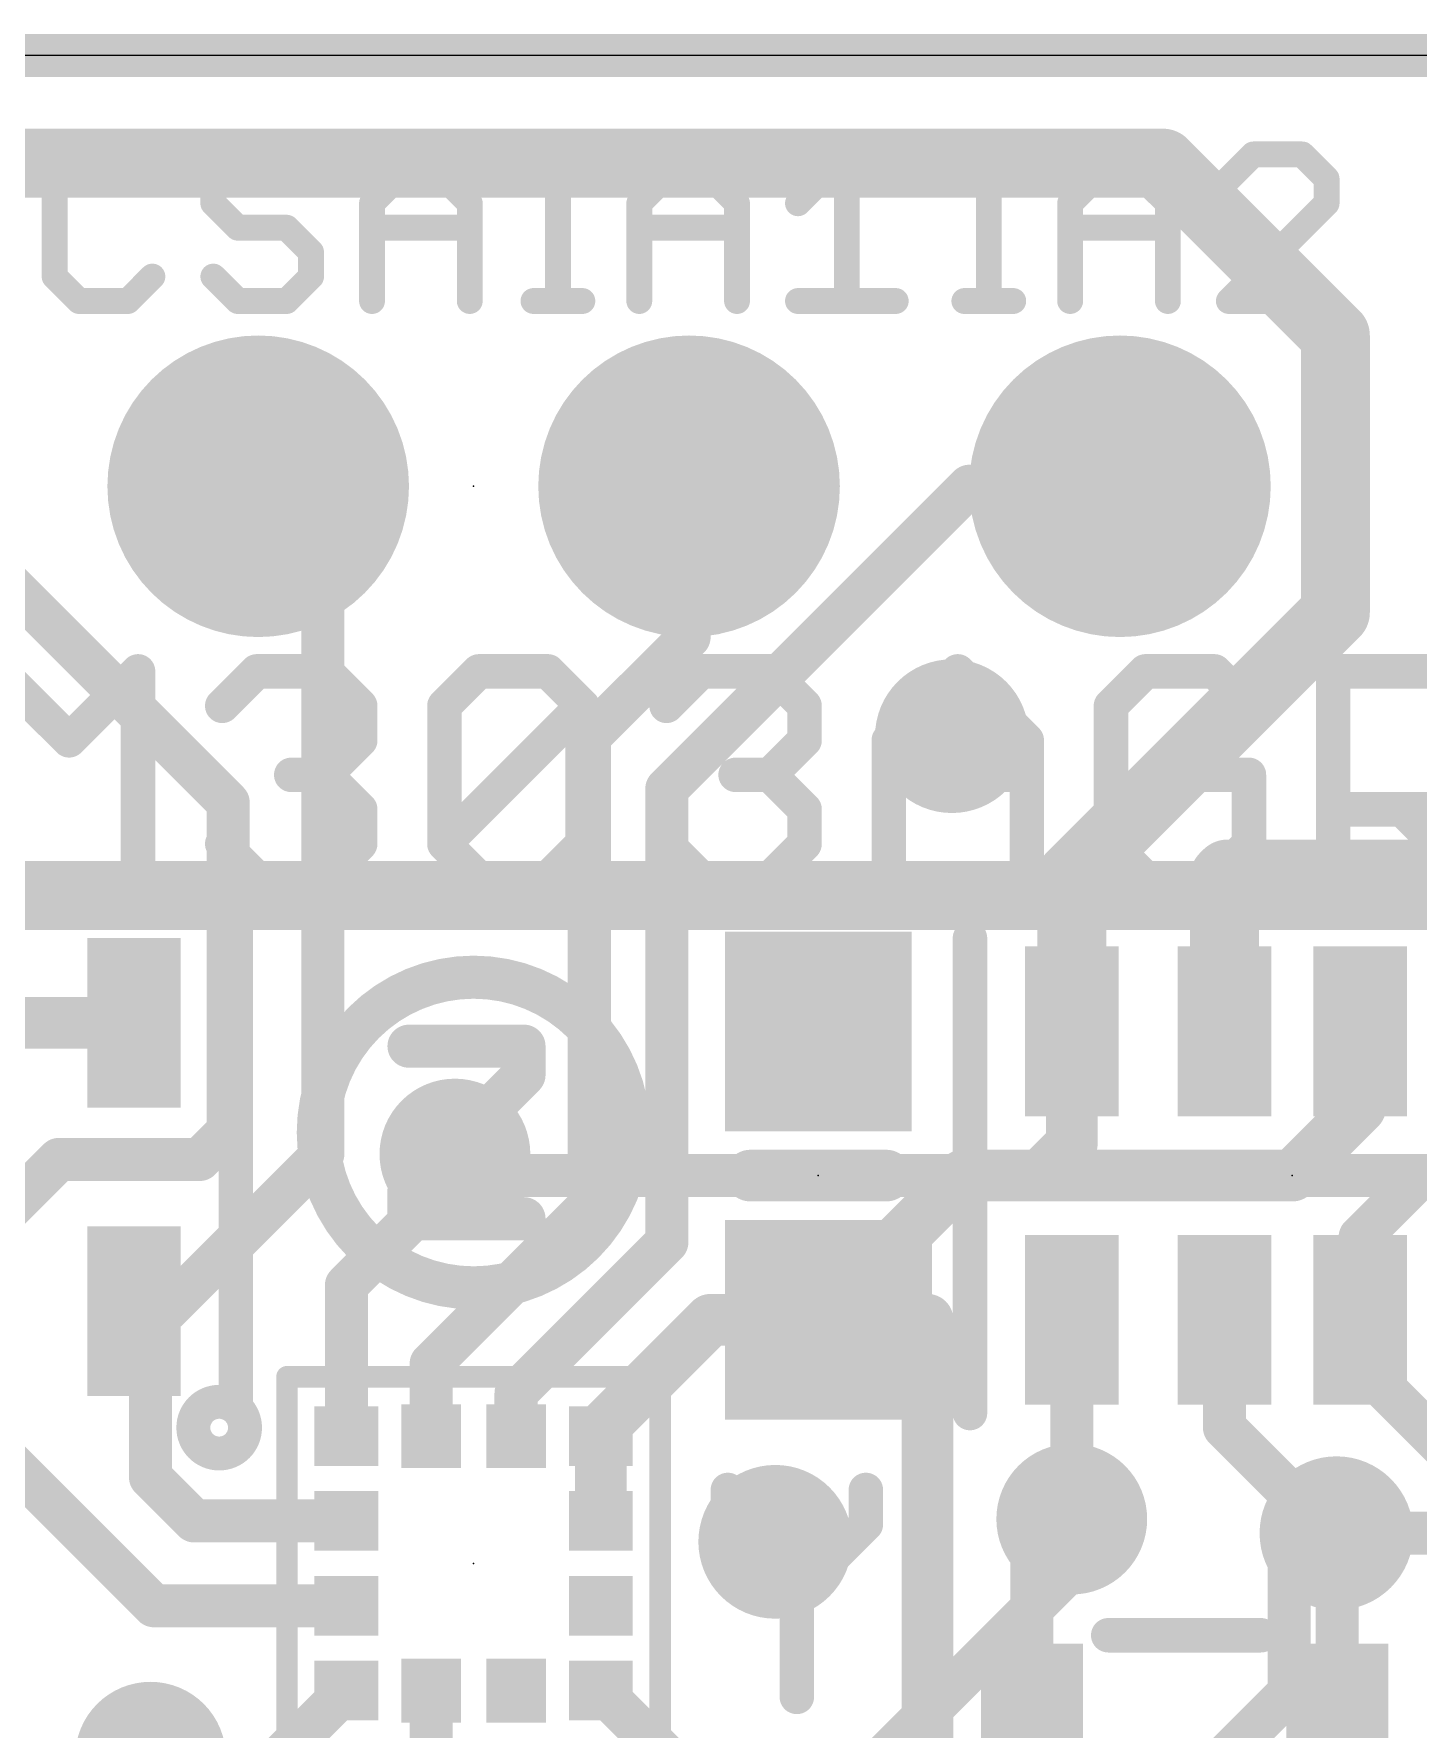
# Model space of a CAD drawing. Extents: x -0.1 to 25.5, y -0.1 to 17.9.
# Drawn here: x 10.11 to 18.27, y 7.91 to 17.91 of the extents above; entities that cross this region are included whole.
import ezdxf

# ---------------------------------------------------------------- set-up
doc = ezdxf.new("R2010")
doc.units = 0
for name, color, linetype in [('1', 12, 'CONTINUOUS'), ('16', 5, 'CONTINUOUS'), ('17', 110, 'CONTINUOUS'), ('18', 110, 'CONTINUOUS'), ('20', 53, 'CONTINUOUS'), ('21', 40, 'CONTINUOUS'), ('23', 40, 'CONTINUOUS'), ('29', 253, 'CONTINUOUS')]:
    doc.layers.add(name, color=color, linetype=linetype)

# ---------------------------------------------------------------- blocks, each defined once
blk = doc.blocks.new('RECT')
blk.add_solid([(-0.5, -0.5), (0.5, -0.5), (-0.5, 0.5), (0.5, 0.5)])
blk = doc.blocks.new('ROUNDP')
at = {"const_width": 0.5}
blk.add_lwpolyline([(0, -0.25, 1), (0, 0.25, 1), (0, -0.25)], format="xyb", dxfattribs=at)
blk = doc.blocks.new('ROUNDV')
at = {"const_width": 0.5}
blk.add_lwpolyline([(0, -0.25, 1), (0, 0.25, 1), (0, -0.25)], format="xyb", dxfattribs=at)

msp = doc.modelspace()

# ---------------------------------------------------------------- linework, layer by layer
at = {"layer": '1'}
for points, const_width in [([(0, 17.78), (25.4, 17.78)], 0.254), ([(7.6835, 17.145), (16.764, 17.145)], 0.4064), ([(16.764, 17.145), (17.78, 16.129)], 0.4064), ([(17.78, 14.4959), (17.78, 16.129)], 0.4064), ([(11.2532, 13.3748), (9.388, 15.24)], 0.254), ([(11.811, 14.859), (11.43, 15.24)], 0.254), ([(13.839, 13.4566), (15.6224, 15.24)], 0.254), ([(13.97, 14.351), (13.97, 15.24)], 0.254), ([(16.51, 15.24), (15.6224, 15.24)], 0.254), ([(11.811, 11.303), (11.811, 14.859)], 0.254), ([(16.226, 12.9419), (17.78, 14.4959)], 0.4064), ([(13.3818, 13.7628), (13.97, 14.351)], 0.254), ([(13.3818, 10.9995), (13.3818, 13.7628)], 0.254), ([(11.2532, 11.4392), (11.2532, 13.3748)], 0.254), ([(13.839, 13.4566), (13.839, 10.783)], 0.254), ([(16.226, 12.026), (16.226, 12.9419)], 0.4064), ([(17.126, 12.935), (17.145, 12.954)], 0.4064), ([(17.126, 12.026), (17.126, 12.935)], 0.4064), ([(17.145, 12.954), (18.669, 12.954)], 0.4064), ([(9.798, 12.0768), (10.698, 12.0768)], 0.3048), ([(16.226, 12.026), (16.226, 11.363)], 0.3048), ([(17.926, 12.026), (17.926, 11.576)], 0.3048), ([(17.926, 11.576), (17.526, 11.176)], 0.3048), ([(11.0852, 11.2712), (11.2532, 11.4392)], 0.254), ([(16.226, 11.363), (16.039, 11.176)], 0.3048), ([(10.2552, 11.2712), (9.798, 10.814)], 0.254), ([(10.2552, 11.2712), (11.0852, 11.2712)], 0.254), ([(10.8848, 10.3768), (11.811, 11.303)], 0.254), ([(12.5897, 11.303), (12.5897, 11.1687)], 0.254), ([(12.5897, 11.1687), (11.95, 10.529)], 0.254), ([(14.732, 10.326), (15.582, 11.176)], 0.3048), ([(15.249, 10.834), (15.591, 11.176)], 0.3048), ([(15.582, 11.176), (15.591, 11.176)], 0.3048), ([(16.039, 11.176), (15.591, 11.176)], 0.3048), ([(17.526, 11.176), (16.039, 11.176)], 0.3048), ([(17.926, 10.814), (18.288, 11.176)], 0.254), ([(19.685, 11.176), (18.288, 11.176)], 0.254), ([(12.45, 10.0677), (13.3818, 10.9995)], 0.254), ([(13.839, 10.783), (12.95, 9.894)], 0.254), ([(15.249, 10.834), (15.249, 10.326)], 0.3048), ([(17.926, 10.326), (17.926, 10.814)], 0.254), ([(11.95, 9.64), (11.95, 10.529)], 0.254), ([(10.8848, 10.3768), (10.698, 10.3768)], 0.254), ([(10.795, 10.2798), (10.698, 10.3768)], 0.2032), ([(10.795, 9.398), (10.795, 10.2798)], 0.254), ([(14.097, 10.326), (13.45, 9.679)], 0.3048), ([(14.732, 10.326), (14.097, 10.326)], 0.3048), ([(14.732, 10.326), (15.249, 10.326)], 0.3048), ([(15.249, 10.326), (15.376, 10.326)], 0.3048), ([(15.376, 10.326), (15.376, 7.6011)], 0.3048), ([(16.226, 10.326), (16.226, 9.151)], 0.254), ([(17.126, 10.326), (17.126, 9.691)], 0.254), ([(17.926, 10.326), (17.926, 10.0648)], 0.254), ([(12.45, 9.64), (12.45, 10.0677)], 0.254), ([(17.926, 10.0648), (18.7498, 9.241)], 0.254), ([(12.95, 9.64), (12.95, 9.894)], 0.254), ([(13.45, 9.64), (13.45, 9.679)], 0.3048), ([(17.7492, 9.0678), (17.126, 9.691)], 0.254), ([(13.45, 9.14), (13.45, 9.64)], 0.3048), ([(10.8153, 8.64), (9.925, 9.5303)], 0.254), ([(11.053, 9.14), (10.795, 9.398)], 0.254), ([(11.95, 9.14), (11.053, 9.14)], 0.254), ([(15.991, 8.916), (16.226, 9.151)], 0.254), ([(17.7864, 9.0678), (17.7492, 9.0678)], 0.254), ([(17.7864, 9.0678), (17.7864, 9.132)], 0.254), ([(17.791, 9.132), (17.7864, 9.132)], 0.254), ([(17.791, 9.132), (17.791, 8.116)], 0.254), ([(15.991, 8.116), (15.991, 8.916)], 0.254), ([(10.8153, 8.64), (11.95, 8.64)], 0.254), ([(11.95, 8.14), (11.557, 7.747)], 0.254), ([(12.45, 8.14), (12.45, 7.712)], 0.254), ([(13.45, 8.14), (13.97, 7.62)], 0.254)]:
    msp.add_lwpolyline(points, dxfattribs=dict(at, const_width=const_width))
for points, const_width in [([(16.8358, 17.2168, 1), (16.6922, 17.0732)], 0.2032), ([(16.764, 17.0434, 1), (16.764, 17.2466)], 0.2032), ([(17.8816, 16.129, 1), (17.6784, 16.129)], 0.2032), ([(17.7082, 16.0572, 1), (17.8518, 16.2008)], 0.2032), ([(11.4749, 15.2849, 1), (11.3851, 15.1951)], 0.127), ([(14.0335, 15.24, 1), (13.9065, 15.24)], 0.127), ([(15.6224, 15.3035, 1), (15.6224, 15.1765)], 0.127), ([(15.6673, 15.1951, 1), (15.5775, 15.2849)], 0.127), ([(16.51, 15.1765, 1), (16.51, 15.3035)], 0.127), ([(11.8745, 14.859, 1), (11.7475, 14.859)], 0.127), ([(11.7661, 14.8141, 1), (11.8559, 14.9039)], 0.127), ([(17.8518, 14.424, 1), (17.7082, 14.5677)], 0.2032), ([(17.6784, 14.4959, 1), (17.8816, 14.4959)], 0.2032), ([(13.9065, 14.351, 1), (14.0335, 14.351)], 0.127), ([(14.0149, 14.3061, 1), (13.9251, 14.3959)], 0.127), ([(13.4453, 13.7628, 1), (13.3183, 13.7628)], 0.127), ([(13.3369, 13.8077, 1), (13.4267, 13.7179)], 0.127), ([(11.3167, 13.3748, 1), (11.1897, 13.3748)], 0.127), ([(13.9025, 13.4566, 1), (13.7755, 13.4566)], 0.127), ([(13.7941, 13.5015, 1), (13.8839, 13.4117)], 0.127), ([(11.2083, 13.3299, 1), (11.2981, 13.4197)], 0.127), ([(16.3276, 12.9419, 1), (16.1244, 12.9419)], 0.2032), ([(16.1542, 13.0137, 1), (16.2978, 12.87)], 0.2032), ([(17.2276, 12.935, 1), (17.0244, 12.935)], 0.2032), ([(17.0542, 13.0068, 1), (17.1978, 12.8632)], 0.2032), ([(17.145, 13.0556, 1), (17.145, 12.8524)], 0.2032), ([(17.2168, 12.8822, 1), (17.0732, 13.0258)], 0.2032), ([(10.698, 12.0006, 1), (10.698, 12.153)], 0.1524), ([(16.1244, 12.026, 1), (16.3276, 12.026)], 0.2032), ([(16.3022, 12.026, 1), (16.1498, 12.026)], 0.1524), ([(17.0244, 12.026, 1), (17.2276, 12.026)], 0.2032), ([(18.0022, 12.026, 1), (17.8498, 12.026)], 0.1524), ([(17.9799, 11.5221, 1), (17.8721, 11.6299)], 0.1524), ([(17.8498, 11.576, 1), (18.0022, 11.576)], 0.1524), ([(11.1897, 11.4392, 1), (11.3167, 11.4392)], 0.127), ([(11.2981, 11.3943, 1), (11.2083, 11.4841)], 0.127), ([(16.2799, 11.3091, 1), (16.1721, 11.4169)], 0.1524), ([(10.2552, 11.3347, 1), (10.2552, 11.2077)], 0.127), ([(10.3001, 11.2263, 1), (10.2103, 11.3161)], 0.127), ([(11.0852, 11.2077, 1), (11.0852, 11.3347)], 0.127), ([(11.8559, 11.2581, 1), (11.7661, 11.3479)], 0.127), ([(12.6532, 11.303, 1), (12.5262, 11.303)], 0.127), ([(16.1498, 11.363, 1), (16.3022, 11.363)], 0.1524), ([(11.0403, 11.3161, 1), (11.1301, 11.2263)], 0.127), ([(11.7475, 11.303, 1), (11.8745, 11.303)], 0.127), ([(12.6346, 11.1238, 1), (12.5448, 11.2136)], 0.127), ([(15.582, 11.2522, 1), (15.582, 11.0998)], 0.1524), ([(15.591, 11.2522, 1), (15.591, 11.0998)], 0.1524), ([(15.6359, 11.1221, 1), (15.5281, 11.2299)], 0.1524), ([(15.6449, 11.1221, 1), (15.5371, 11.2299)], 0.1524), ([(15.591, 11.0998, 1), (15.591, 11.2522)], 0.1524), ([(16.039, 11.2522, 1), (16.039, 11.0998)], 0.1524), ([(15.9851, 11.2299, 1), (16.0929, 11.1221)], 0.1524), ([(16.039, 11.0998, 1), (16.039, 11.2522)], 0.1524), ([(17.4721, 11.2299, 1), (17.5799, 11.1221)], 0.1524), ([(17.526, 11.0998, 1), (17.526, 11.2522)], 0.1524), ([(18.288, 11.2395, 1), (18.288, 11.1125)], 0.127), ([(18.3329, 11.1311, 1), (18.2431, 11.2209)], 0.127), ([(12.5262, 11.1687, 1), (12.6532, 11.1687)], 0.127), ([(13.4267, 10.9546, 1), (13.3369, 11.0444)], 0.127), ([(13.3183, 10.9995, 1), (13.4453, 10.9995)], 0.127), ([(13.8839, 10.7381, 1), (13.7941, 10.8279)], 0.127), ([(15.3252, 10.834, 1), (15.1728, 10.834)], 0.1524), ([(15.1951, 10.8879, 1), (15.3029, 10.7801)], 0.1524), ([(17.9895, 10.814, 1), (17.8625, 10.814)], 0.127), ([(17.8811, 10.8589, 1), (17.9709, 10.7691)], 0.127), ([(13.7755, 10.783, 1), (13.9025, 10.783)], 0.127), ([(12.0135, 10.529, 1), (11.8865, 10.529)], 0.127), ([(11.9051, 10.5739, 1), (11.9949, 10.4841)], 0.127), ([(10.698, 10.4403, 1), (10.698, 10.3133)], 0.127), ([(10.8848, 10.3133, 1), (10.8848, 10.4403)], 0.127), ([(10.7339, 10.4127, 1), (10.6621, 10.3409)], 0.1016), ([(10.8585, 10.2798, 1), (10.7315, 10.2798)], 0.127), ([(10.8399, 10.4217, 1), (10.9297, 10.3319)], 0.127), ([(14.097, 10.4022, 1), (14.097, 10.2498)], 0.1524), ([(14.1509, 10.2721, 1), (14.0431, 10.3799)], 0.1524), ([(14.732, 10.4022, 1), (14.732, 10.2498)], 0.1524), ([(14.6781, 10.3799, 1), (14.7859, 10.2721)], 0.1524), ([(14.732, 10.2498, 1), (14.732, 10.4022)], 0.1524), ([(15.249, 10.4022, 1), (15.249, 10.2498)], 0.1524), ([(15.1728, 10.326, 1), (15.3252, 10.326)], 0.1524), ([(15.249, 10.2498, 1), (15.249, 10.4022)], 0.1524), ([(15.4522, 10.326, 1), (15.2998, 10.326)], 0.1524), ([(15.376, 10.2498, 1), (15.376, 10.4022)], 0.1524), ([(16.2895, 10.326, 1), (16.1625, 10.326)], 0.127), ([(17.1895, 10.326, 1), (17.0625, 10.326)], 0.127), ([(17.9895, 10.326, 1), (17.8625, 10.326)], 0.127), ([(10.7591, 10.2439, 1), (10.8309, 10.3157)], 0.1016), ([(17.8625, 10.326, 1), (17.9895, 10.326)], 0.127), ([(12.5135, 10.0677, 1), (12.3865, 10.0677)], 0.127), ([(12.4051, 10.1126, 1), (12.4949, 10.0228)], 0.127), ([(17.9709, 10.1097, 1), (17.8811, 10.0199)], 0.127), ([(17.8625, 10.0648, 1), (17.9895, 10.0648)], 0.127), ([(13.0135, 9.894, 1), (12.8865, 9.894)], 0.127), ([(12.9051, 9.9389, 1), (12.9949, 9.8491)], 0.127), ([(13.5262, 9.679, 1), (13.3738, 9.679)], 0.1524), ([(13.3961, 9.7329, 1), (13.5039, 9.6251)], 0.1524), ([(17.1709, 9.7359, 1), (17.0811, 9.6461)], 0.127), ([(11.8865, 9.64, 1), (12.0135, 9.64)], 0.127), ([(12.3865, 9.64, 1), (12.5135, 9.64)], 0.127), ([(12.8865, 9.64, 1), (13.0135, 9.64)], 0.127), ([(13.5262, 9.64, 1), (13.3738, 9.64)], 0.1524), ([(13.3738, 9.64, 1), (13.5262, 9.64)], 0.1524), ([(17.0625, 9.691, 1), (17.1895, 9.691)], 0.127), ([(10.8399, 9.4429, 1), (10.7501, 9.3531)], 0.127), ([(10.7315, 9.398, 1), (10.8585, 9.398)], 0.127), ([(11.053, 9.2035, 1), (11.053, 9.0765)], 0.127), ([(11.0081, 9.0951, 1), (11.0979, 9.1849)], 0.127), ([(11.95, 9.0765, 1), (11.95, 9.2035)], 0.127), ([(13.3738, 9.14, 1), (13.5262, 9.14)], 0.1524), ([(16.1625, 9.151, 1), (16.2895, 9.151)], 0.127), ([(16.2709, 9.1061, 1), (16.1811, 9.1959)], 0.127), ([(17.7492, 9.1313, 1), (17.7492, 9.0043)], 0.127), ([(17.8499, 9.132, 1), (17.7229, 9.132)], 0.127), ([(17.7864, 9.1955, 1), (17.7864, 9.0685)], 0.127), ([(17.8545, 9.132, 1), (17.7275, 9.132)], 0.127), ([(17.7864, 9.0043, 1), (17.7864, 9.1313)], 0.127), ([(17.791, 9.0685, 1), (17.791, 9.1955)], 0.127), ([(17.7043, 9.0229, 1), (17.7941, 9.1127)], 0.127), ([(17.7229, 9.0678, 1), (17.8499, 9.0678)], 0.127), ([(16.0545, 8.916, 1), (15.9275, 8.916)], 0.127), ([(15.9461, 8.9609, 1), (16.0359, 8.8711)], 0.127), ([(10.8153, 8.7035, 1), (10.8153, 8.5765)], 0.127), ([(10.7704, 8.5951, 1), (10.8602, 8.6849)], 0.127), ([(11.95, 8.5765, 1), (11.95, 8.7035)], 0.127), ([(11.9949, 8.0951, 1), (11.9051, 8.1849)], 0.127), ([(12.5135, 8.14, 1), (12.3865, 8.14)], 0.127), ([(13.4949, 8.1849, 1), (13.4051, 8.0951)], 0.127), ([(15.9275, 8.116, 1), (16.0545, 8.116)], 0.127), ([(17.7275, 8.116, 1), (17.8545, 8.116)], 0.127)]:
    msp.add_lwpolyline(points, format="xyb", dxfattribs=dict(at, const_width=const_width))
at = {"layer": '16'}
for points, const_width in [([(0, 17.78), (25.4, 17.78)], 0.254), ([(20.828, 12.827), (8.509, 12.827)], 0.4064), ([(12.5897, 11.303), (12.7167, 11.176)], 0.254), ([(12.7167, 11.176), (19.685, 11.176)], 0.254), ([(16.226, 8.86), (16.226, 9.151)], 0.254), ([(17.7102, 9.0678), (17.507, 8.8646)], 0.254), ([(17.7864, 9.0678), (17.7102, 9.0678)], 0.254), ([(21.6408, 9.0678), (17.7864, 9.0678)], 0.254), ([(16.226, 8.86), (15.113, 7.747)], 0.254), ([(17.507, 8.8646), (17.507, 8.128)], 0.254), ([(17.507, 8.128), (16.51, 7.131)], 0.254)]:
    msp.add_lwpolyline(points, dxfattribs=dict(at, const_width=const_width))
at = {"layer": '16', "const_width": 0.127}
for points in [[(12.6346, 11.3479, 1), (12.5448, 11.2581)], [(12.7167, 11.2395, 1), (12.7167, 11.1125)], [(12.6718, 11.1311, 1), (12.7616, 11.2209)], [(16.2895, 9.151, 1), (16.1625, 9.151)], [(17.7102, 9.1313, 1), (17.7102, 9.0043)], [(17.7551, 9.0229, 1), (17.6653, 9.1127)], [(17.7864, 9.1313, 1), (17.7864, 9.0043)], [(17.7864, 9.0043, 1), (17.7864, 9.1313)], [(16.1625, 8.86, 1), (16.2895, 8.86)], [(16.2709, 8.8151, 1), (16.1811, 8.9049)], [(17.5705, 8.8646, 1), (17.4435, 8.8646)], [(17.4621, 8.9095, 1), (17.5519, 8.8197)], [(17.5519, 8.0831, 1), (17.4621, 8.1729)], [(17.4435, 8.128, 1), (17.5705, 8.128)]]:
    msp.add_lwpolyline(points, format="xyb", dxfattribs=at)
at = {"layer": '20'}
msp.add_line((22.86, 17.78), (2.54, 17.78), dxfattribs=at)
at = {"layer": '21'}
for points, const_width in [([(10.374, 17.1965), (10.2299, 17.0525)], 0.1524), ([(10.6621, 17.1965), (10.374, 17.1965)], 0.1524), ([(10.8061, 17.0525), (10.6621, 17.1965)], 0.1524), ([(11.3095, 17.1965), (11.1654, 17.0525)], 0.1524), ([(11.5976, 17.1965), (11.3095, 17.1965)], 0.1524), ([(11.7417, 17.0525), (11.5976, 17.1965)], 0.1524), ([(12.101, 16.9084), (12.3891, 17.1965)], 0.1524), ([(12.3891, 17.1965), (12.6772, 16.9084)], 0.1524), ([(13.0528, 17.1965), (13.341, 17.1965)], 0.1524), ([(13.1969, 16.3322), (13.1969, 17.1965)], 0.1524), ([(13.6765, 16.9084), (13.9646, 17.1965)], 0.1524), ([(13.9646, 17.1965), (14.2527, 16.9084)], 0.1524), ([(14.612, 16.9084), (14.9002, 17.1965)], 0.1524), ([(14.9002, 17.1965), (14.9002, 16.3322)], 0.1524), ([(15.5928, 17.1965), (15.881, 17.1965)], 0.1524), ([(15.7369, 16.3322), (15.7369, 17.1965)], 0.1524), ([(16.2165, 16.9084), (16.5046, 17.1965)], 0.1524), ([(16.5046, 17.1965), (16.7927, 16.9084)], 0.1524), ([(17.2961, 17.1965), (17.152, 17.0525)], 0.1524), ([(17.5842, 17.1965), (17.2961, 17.1965)], 0.1524), ([(17.7283, 17.0525), (17.5842, 17.1965)], 0.1524), ([(10.2299, 17.0525), (10.2299, 16.4763)], 0.1524), ([(11.1654, 17.0525), (11.1654, 16.9084)], 0.1524), ([(17.7283, 16.9084), (17.7283, 17.0525)], 0.1524), ([(11.1654, 16.9084), (11.3095, 16.7644)], 0.1524), ([(12.101, 16.3322), (12.101, 16.9084)], 0.1524), ([(12.6772, 16.9084), (12.6772, 16.3322)], 0.1524), ([(13.6765, 16.3322), (13.6765, 16.9084)], 0.1524), ([(14.2527, 16.9084), (14.2527, 16.3322)], 0.1524), ([(16.2165, 16.3322), (16.2165, 16.9084)], 0.1524), ([(16.7927, 16.9084), (16.7927, 16.3322)], 0.1524), ([(17.152, 16.3322), (17.7283, 16.9084)], 0.1524), ([(11.3095, 16.7644), (11.5976, 16.7644)], 0.1524), ([(11.5976, 16.7644), (11.7417, 16.6203)], 0.1524), ([(12.101, 16.7644), (12.6772, 16.7644)], 0.1524), ([(13.6765, 16.7644), (14.2527, 16.7644)], 0.1524), ([(16.2165, 16.7644), (16.7927, 16.7644)], 0.1524), ([(11.7417, 16.6203), (11.7417, 16.4763)], 0.1524), ([(10.2299, 16.4763), (10.374, 16.3322)], 0.1524), ([(10.6621, 16.3322), (10.8061, 16.4763)], 0.1524), ([(11.3095, 16.3322), (11.1654, 16.4763)], 0.1524), ([(11.7417, 16.4763), (11.5976, 16.3322)], 0.1524), ([(10.374, 16.3322), (10.6621, 16.3322)], 0.1524), ([(11.5976, 16.3322), (11.3095, 16.3322)], 0.1524), ([(13.0528, 16.3322), (13.341, 16.3322)], 0.1524), ([(14.612, 16.3322), (15.1883, 16.3322)], 0.1524), ([(15.5928, 16.3322), (15.881, 16.3322)], 0.1524), ([(17.7283, 16.3322), (17.152, 16.3322)], 0.1524), ([(9.9083, 14.1488), (10.315, 13.7421)], 0.2032), ([(10.315, 13.7421), (10.7218, 14.1488)], 0.2032), ([(10.7218, 14.1488), (10.7218, 12.9286)], 0.2032), ([(11.218, 13.9455), (11.4214, 14.1488)], 0.2032), ([(11.4214, 14.1488), (11.8281, 14.1488)], 0.2032), ([(11.8281, 14.1488), (12.0315, 13.9455)], 0.2032), ([(12.5277, 13.9455), (12.7311, 14.1488)], 0.2032), ([(12.7311, 14.1488), (13.1378, 14.1488)], 0.2032), ([(13.1378, 14.1488), (13.3412, 13.9455)], 0.2032), ([(13.8375, 13.9455), (14.0408, 14.1488)], 0.2032), ([(14.0408, 14.1488), (14.4476, 14.1488)], 0.2032), ([(14.4476, 14.1488), (14.6509, 13.9455)], 0.2032), ([(15.1472, 13.7421), (15.5539, 14.1488)], 0.2032), ([(15.5539, 14.1488), (15.9607, 13.7421)], 0.2032), ([(16.6603, 14.1488), (16.4569, 13.9455)], 0.2032), ([(17.067, 14.1488), (16.6603, 14.1488)], 0.2032), ([(17.2704, 13.9455), (17.067, 14.1488)], 0.2032), ([(17.7666, 12.9286), (17.7666, 14.1488)], 0.2032), ([(17.7666, 14.1488), (18.3767, 14.1488)], 0.2032), ([(12.0315, 13.9455), (12.0315, 13.7421)], 0.2032), ([(12.5277, 13.132), (12.5277, 13.9455)], 0.2032), ([(12.5277, 13.132), (13.3412, 13.9455)], 0.2032), ([(13.3412, 13.9455), (13.3412, 13.132)], 0.2032), ([(14.6509, 13.9455), (14.6509, 13.7421)], 0.2032), ([(16.4569, 13.9455), (16.4569, 13.132)], 0.2032), ([(12.0315, 13.7421), (11.8281, 13.5387)], 0.2032), ([(14.6509, 13.7421), (14.4476, 13.5387)], 0.2032), ([(15.1472, 12.9286), (15.1472, 13.7421)], 0.2032), ([(15.9607, 13.7421), (15.9607, 12.9286)], 0.2032), ([(11.8281, 13.5387), (11.6248, 13.5387)], 0.2032), ([(11.8281, 13.5387), (12.0315, 13.3353)], 0.2032), ([(14.4476, 13.5387), (14.2442, 13.5387)], 0.2032), ([(14.4476, 13.5387), (14.6509, 13.3353)], 0.2032), ([(15.1472, 13.5387), (15.9607, 13.5387)], 0.2032), ([(17.2704, 13.5387), (16.8636, 13.5387)], 0.2032), ([(17.2704, 13.132), (17.2704, 13.5387)], 0.2032), ([(12.0315, 13.3353), (12.0315, 13.132)], 0.2032), ([(14.6509, 13.3353), (14.6509, 13.132)], 0.2032), ([(18.3767, 13.3353), (17.7666, 13.3353)], 0.2032), ([(18.1734, 13.3353), (18.5801, 12.9286)], 0.2032), ([(11.4214, 12.9286), (11.218, 13.132)], 0.2032), ([(12.0315, 13.132), (11.8281, 12.9286)], 0.2032), ([(12.7311, 12.9286), (12.5277, 13.132)], 0.2032), ([(13.3412, 13.132), (13.1378, 12.9286)], 0.2032), ([(14.0408, 12.9286), (13.8375, 13.132)], 0.2032), ([(14.6509, 13.132), (14.4476, 12.9286)], 0.2032), ([(16.4569, 13.132), (16.6603, 12.9286)], 0.2032), ([(17.067, 12.9286), (17.2704, 13.132)], 0.2032), ([(11.8281, 12.9286), (11.4214, 12.9286)], 0.2032), ([(13.1378, 12.9286), (12.7311, 12.9286)], 0.2032), ([(14.4476, 12.9286), (14.0408, 12.9286)], 0.2032), ([(16.6603, 12.9286), (17.067, 12.9286)], 0.2032), ([(11.298, 12.6268), (11.298, 9.8268)], 0.2032), ([(15.626, 9.776), (15.626, 12.576)], 0.2032), ([(12.319, 11.9389), (12.9969, 11.9389)], 0.254), ([(12.9969, 11.9389), (12.9969, 11.7694)], 0.254), ([(12.9969, 11.7694), (12.319, 11.0915)], 0.254), ([(14.332, 11.176), (15.132, 11.176)], 0.3048), ([(12.319, 11.0915), (12.319, 10.922)], 0.254), ([(12.319, 10.922), (12.9969, 10.922)], 0.254), ([(11.6, 9.99), (13.8, 9.99)], 0.127), ([(11.6, 7.79), (11.6, 9.99)], 0.127), ([(13.8, 9.99), (13.8, 7.79)], 0.127), ([(14.1986, 9.3228), (14.1986, 9.1195)], 0.2032), ([(15.0121, 9.1195), (15.0121, 9.3228)], 0.2032), ([(14.1986, 9.1195), (14.6053, 8.7127)], 0.2032), ([(14.6053, 8.7127), (15.0121, 9.1195)], 0.2032), ([(14.6053, 8.7127), (14.6053, 8.1026)], 0.2032), ([(16.441, 8.466), (17.341, 8.466)], 0.2032)]:
    msp.add_lwpolyline(points, dxfattribs=dict(at, const_width=const_width))
for points, const_width in [([(10.374, 17.2346, 1), (10.374, 17.1584)], 0.0762), ([(10.4009, 17.1696, 1), (10.347, 17.2235)], 0.0762), ([(10.689, 17.2235, 1), (10.6351, 17.1696)], 0.0762), ([(10.6621, 17.1584, 1), (10.6621, 17.2346)], 0.0762), ([(11.3095, 17.2346, 1), (11.3095, 17.1584)], 0.0762), ([(11.3364, 17.1696, 1), (11.2826, 17.2235)], 0.0762), ([(11.6246, 17.2235, 1), (11.5707, 17.1696)], 0.0762), ([(11.5976, 17.1584, 1), (11.5976, 17.2346)], 0.0762), ([(12.416, 17.2235, 1), (12.3621, 17.1696)], 0.0762), ([(12.416, 17.1696, 1), (12.3621, 17.2235)], 0.0762), ([(13.0528, 17.2346, 1), (13.0528, 17.1584)], 0.0762), ([(13.235, 17.1965, 1), (13.1588, 17.1965)], 0.0762), ([(13.341, 17.1584, 1), (13.341, 17.2346)], 0.0762), ([(13.9916, 17.2235, 1), (13.9377, 17.1696)], 0.0762), ([(13.9916, 17.1696, 1), (13.9377, 17.2235)], 0.0762), ([(14.9383, 17.1965, 1), (14.862, 17.1965)], 0.0762), ([(14.9271, 17.1696, 1), (14.8732, 17.2235)], 0.0762), ([(15.5928, 17.2346, 1), (15.5928, 17.1584)], 0.0762), ([(15.775, 17.1965, 1), (15.6988, 17.1965)], 0.0762), ([(15.881, 17.1584, 1), (15.881, 17.2346)], 0.0762), ([(16.5316, 17.2235, 1), (16.4777, 17.1696)], 0.0762), ([(16.5316, 17.1696, 1), (16.4777, 17.2235)], 0.0762), ([(17.2961, 17.2346, 1), (17.2961, 17.1584)], 0.0762), ([(17.323, 17.1696, 1), (17.2692, 17.2235)], 0.0762), ([(17.6111, 17.2235, 1), (17.5573, 17.1696)], 0.0762), ([(17.5842, 17.1584, 1), (17.5842, 17.2346)], 0.0762), ([(10.268, 17.0525, 1), (10.1918, 17.0525)], 0.0762), ([(10.203, 17.0794, 1), (10.2569, 17.0255)], 0.0762), ([(10.7792, 17.0255, 1), (10.8331, 17.0794)], 0.0762), ([(11.2035, 17.0525, 1), (11.1273, 17.0525)], 0.0762), ([(11.1385, 17.0794, 1), (11.1924, 17.0255)], 0.0762), ([(11.7147, 17.0255, 1), (11.7686, 17.0794)], 0.0762), ([(17.1251, 17.0794, 1), (17.179, 17.0255)], 0.0762), ([(17.7664, 17.0525, 1), (17.6902, 17.0525)], 0.0762), ([(17.7013, 17.0255, 1), (17.7552, 17.0794)], 0.0762), ([(11.1924, 16.9354, 1), (11.1385, 16.8815)], 0.0762), ([(11.1273, 16.9084, 1), (11.2035, 16.9084)], 0.0762), ([(12.074, 16.9354, 1), (12.1279, 16.8815)], 0.0762), ([(12.1391, 16.9084, 1), (12.0629, 16.9084)], 0.0762), ([(12.7153, 16.9084, 1), (12.6391, 16.9084)], 0.0762), ([(12.6502, 16.8815, 1), (12.7041, 16.9354)], 0.0762), ([(13.7146, 16.9084, 1), (13.6384, 16.9084)], 0.0762), ([(13.6496, 16.9354, 1), (13.7035, 16.8815)], 0.0762), ([(14.2908, 16.9084, 1), (14.2146, 16.9084)], 0.0762), ([(14.2258, 16.8815, 1), (14.2797, 16.9354)], 0.0762), ([(14.5851, 16.9354, 1), (14.639, 16.8815)], 0.0762), ([(16.2546, 16.9084, 1), (16.1784, 16.9084)], 0.0762), ([(16.1896, 16.9354, 1), (16.2435, 16.8815)], 0.0762), ([(16.8308, 16.9084, 1), (16.7546, 16.9084)], 0.0762), ([(16.7658, 16.8815, 1), (16.8197, 16.9354)], 0.0762), ([(17.6902, 16.9084, 1), (17.7664, 16.9084)], 0.0762), ([(17.7552, 16.8815, 1), (17.7013, 16.9354)], 0.0762), ([(11.3095, 16.8025, 1), (11.3095, 16.7263)], 0.0762), ([(11.2826, 16.7374, 1), (11.3364, 16.7913)], 0.0762), ([(11.6246, 16.7913, 1), (11.5707, 16.7374)], 0.0762), ([(11.5976, 16.7263, 1), (11.5976, 16.8025)], 0.0762), ([(12.101, 16.8025, 1), (12.101, 16.7263)], 0.0762), ([(12.6772, 16.7263, 1), (12.6772, 16.8025)], 0.0762), ([(13.6765, 16.8025, 1), (13.6765, 16.7263)], 0.0762), ([(14.2527, 16.7263, 1), (14.2527, 16.8025)], 0.0762), ([(16.2165, 16.8025, 1), (16.2165, 16.7263)], 0.0762), ([(16.7927, 16.7263, 1), (16.7927, 16.8025)], 0.0762), ([(11.7798, 16.6203, 1), (11.7036, 16.6203)], 0.0762), ([(11.7147, 16.5934, 1), (11.7686, 16.6473)], 0.0762), ([(10.2569, 16.5032, 1), (10.203, 16.4493)], 0.0762), ([(10.1918, 16.4763, 1), (10.268, 16.4763)], 0.0762), ([(10.8331, 16.4493, 1), (10.7792, 16.5032)], 0.0762), ([(11.1924, 16.5032, 1), (11.1385, 16.4493)], 0.0762), ([(11.7036, 16.4763, 1), (11.7798, 16.4763)], 0.0762), ([(11.7686, 16.4493, 1), (11.7147, 16.5032)], 0.0762), ([(10.374, 16.3703, 1), (10.374, 16.2941)], 0.0762), ([(10.347, 16.3053, 1), (10.4009, 16.3591)], 0.0762), ([(10.6351, 16.3591, 1), (10.689, 16.3053)], 0.0762), ([(10.6621, 16.2941, 1), (10.6621, 16.3703)], 0.0762), ([(11.3095, 16.3703, 1), (11.3095, 16.2941)], 0.0762), ([(11.2826, 16.3053, 1), (11.3364, 16.3591)], 0.0762), ([(11.5707, 16.3591, 1), (11.6246, 16.3053)], 0.0762), ([(11.5976, 16.2941, 1), (11.5976, 16.3703)], 0.0762), ([(13.0528, 16.3703, 1), (13.0528, 16.2941)], 0.0762), ([(13.341, 16.2941, 1), (13.341, 16.3703)], 0.0762), ([(14.612, 16.3703, 1), (14.612, 16.2941)], 0.0762), ([(15.1883, 16.2941, 1), (15.1883, 16.3703)], 0.0762), ([(15.5928, 16.3703, 1), (15.5928, 16.2941)], 0.0762), ([(15.881, 16.2941, 1), (15.881, 16.3703)], 0.0762), ([(17.152, 16.3703, 1), (17.152, 16.2941)], 0.0762), ([(17.1251, 16.3591, 1), (17.179, 16.3053)], 0.0762), ([(17.7283, 16.2941, 1), (17.7283, 16.3703)], 0.0762), ([(12.0629, 16.3322, 1), (12.1391, 16.3322)], 0.0762), ([(12.6391, 16.3322, 1), (12.7153, 16.3322)], 0.0762), ([(13.1588, 16.3322, 1), (13.235, 16.3322)], 0.0762), ([(13.6384, 16.3322, 1), (13.7146, 16.3322)], 0.0762), ([(14.2146, 16.3322, 1), (14.2908, 16.3322)], 0.0762), ([(14.862, 16.3322, 1), (14.9383, 16.3322)], 0.0762), ([(15.6988, 16.3322, 1), (15.775, 16.3322)], 0.0762), ([(16.1784, 16.3322, 1), (16.2546, 16.3322)], 0.0762), ([(16.7546, 16.3322, 1), (16.8308, 16.3322)], 0.0762), ([(10.7726, 14.1488, 1), (10.671, 14.1488)], 0.1016), ([(10.7577, 14.1129, 1), (10.6859, 14.1848)], 0.1016), ([(11.4214, 14.1996, 1), (11.4214, 14.098)], 0.1016), ([(11.4573, 14.1129, 1), (11.3855, 14.1848)], 0.1016), ([(11.864, 14.1848, 1), (11.7922, 14.1129)], 0.1016), ([(11.8281, 14.098, 1), (11.8281, 14.1996)], 0.1016), ([(12.7311, 14.1996, 1), (12.7311, 14.098)], 0.1016), ([(12.767, 14.1129, 1), (12.6952, 14.1848)], 0.1016), ([(13.1738, 14.1848, 1), (13.1019, 14.1129)], 0.1016), ([(13.1378, 14.098, 1), (13.1378, 14.1996)], 0.1016), ([(14.0408, 14.1996, 1), (14.0408, 14.098)], 0.1016), ([(14.0767, 14.1129, 1), (14.0049, 14.1848)], 0.1016), ([(14.4835, 14.1848, 1), (14.4117, 14.1129)], 0.1016), ([(14.4476, 14.098, 1), (14.4476, 14.1996)], 0.1016), ([(15.5898, 14.1848, 1), (15.518, 14.1129)], 0.1016), ([(15.5898, 14.1129, 1), (15.518, 14.1848)], 0.1016), ([(16.6603, 14.1996, 1), (16.6603, 14.098)], 0.1016), ([(16.6962, 14.1129, 1), (16.6244, 14.1848)], 0.1016), ([(17.1029, 14.1848, 1), (17.0311, 14.1129)], 0.1016), ([(17.067, 14.098, 1), (17.067, 14.1996)], 0.1016), ([(17.8174, 14.1488, 1), (17.7158, 14.1488)], 0.1016), ([(17.7666, 14.1996, 1), (17.7666, 14.098)], 0.1016), ([(11.1821, 13.9814, 1), (11.2539, 13.9095)], 0.1016), ([(12.0823, 13.9455, 1), (11.9807, 13.9455)], 0.1016), ([(11.9956, 13.9095, 1), (12.0674, 13.9814)], 0.1016), ([(12.5785, 13.9455, 1), (12.4769, 13.9455)], 0.1016), ([(12.4918, 13.9814, 1), (12.5636, 13.9095)], 0.1016), ([(13.392, 13.9455, 1), (13.2904, 13.9455)], 0.1016), ([(13.3771, 13.9095, 1), (13.3053, 13.9814)], 0.1016), ([(13.3053, 13.9095, 1), (13.3771, 13.9814)], 0.1016), ([(13.8015, 13.9814, 1), (13.8734, 13.9095)], 0.1016), ([(14.7017, 13.9455, 1), (14.6001, 13.9455)], 0.1016), ([(14.615, 13.9095, 1), (14.6869, 13.9814)], 0.1016), ([(16.5077, 13.9455, 1), (16.4061, 13.9455)], 0.1016), ([(16.421, 13.9814, 1), (16.4928, 13.9095)], 0.1016), ([(17.2345, 13.9095, 1), (17.3063, 13.9814)], 0.1016), ([(10.2791, 13.778, 1), (10.3509, 13.7062)], 0.1016), ([(10.2791, 13.7062, 1), (10.3509, 13.778)], 0.1016), ([(11.9807, 13.7421, 1), (12.0823, 13.7421)], 0.1016), ([(12.0674, 13.7062, 1), (11.9956, 13.778)], 0.1016), ([(14.6001, 13.7421, 1), (14.7017, 13.7421)], 0.1016), ([(14.6869, 13.7062, 1), (14.615, 13.778)], 0.1016), ([(15.198, 13.7421, 1), (15.0964, 13.7421)], 0.1016), ([(15.1113, 13.778, 1), (15.1831, 13.7062)], 0.1016), ([(16.0115, 13.7421, 1), (15.9099, 13.7421)], 0.1016), ([(15.9248, 13.7062, 1), (15.9966, 13.778)], 0.1016), ([(11.6248, 13.5895, 1), (11.6248, 13.4879)], 0.1016), ([(11.864, 13.5746, 1), (11.7922, 13.5028)], 0.1016), ([(11.7922, 13.5746, 1), (11.864, 13.5028)], 0.1016), ([(11.8281, 13.4879, 1), (11.8281, 13.5895)], 0.1016), ([(14.2442, 13.5895, 1), (14.2442, 13.4879)], 0.1016), ([(14.4835, 13.5746, 1), (14.4117, 13.5028)], 0.1016), ([(14.4117, 13.5746, 1), (14.4835, 13.5028)], 0.1016), ([(14.4476, 13.4879, 1), (14.4476, 13.5895)], 0.1016), ([(15.1472, 13.5895, 1), (15.1472, 13.4879)], 0.1016), ([(15.9607, 13.4879, 1), (15.9607, 13.5895)], 0.1016), ([(16.8636, 13.5895, 1), (16.8636, 13.4879)], 0.1016), ([(17.3212, 13.5387, 1), (17.2196, 13.5387)], 0.1016), ([(17.2704, 13.4879, 1), (17.2704, 13.5895)], 0.1016), ([(12.0823, 13.3353, 1), (11.9807, 13.3353)], 0.1016), ([(11.9956, 13.2994, 1), (12.0674, 13.3713)], 0.1016), ([(14.7017, 13.3353, 1), (14.6001, 13.3353)], 0.1016), ([(14.615, 13.2994, 1), (14.6869, 13.3713)], 0.1016), ([(17.7666, 13.3861, 1), (17.7666, 13.2845)], 0.1016), ([(18.2093, 13.3713, 1), (18.1375, 13.2994)], 0.1016), ([(11.2539, 13.1679, 1), (11.1821, 13.0961)], 0.1016), ([(12.0674, 13.0961, 1), (11.9956, 13.1679)], 0.1016), ([(12.5636, 13.1679, 1), (12.4918, 13.0961)], 0.1016), ([(12.4918, 13.1679, 1), (12.5636, 13.0961)], 0.1016), ([(13.3771, 13.0961, 1), (13.3053, 13.1679)], 0.1016), ([(13.8734, 13.1679, 1), (13.8015, 13.0961)], 0.1016), ([(14.6869, 13.0961, 1), (14.615, 13.1679)], 0.1016), ([(16.4928, 13.1679, 1), (16.421, 13.0961)], 0.1016), ([(17.3063, 13.0961, 1), (17.2345, 13.1679)], 0.1016), ([(11.9807, 13.132, 1), (12.0823, 13.132)], 0.1016), ([(12.4769, 13.132, 1), (12.5785, 13.132)], 0.1016), ([(13.2904, 13.132, 1), (13.392, 13.132)], 0.1016), ([(14.6001, 13.132, 1), (14.7017, 13.132)], 0.1016), ([(16.4061, 13.132, 1), (16.5077, 13.132)], 0.1016), ([(17.2196, 13.132, 1), (17.3212, 13.132)], 0.1016), ([(11.4214, 12.9794, 1), (11.4214, 12.8778)], 0.1016), ([(11.3855, 12.8927, 1), (11.4573, 12.9645)], 0.1016), ([(11.7922, 12.9645, 1), (11.864, 12.8927)], 0.1016), ([(11.8281, 12.8778, 1), (11.8281, 12.9794)], 0.1016), ([(12.7311, 12.9794, 1), (12.7311, 12.8778)], 0.1016), ([(12.6952, 12.8927, 1), (12.767, 12.9645)], 0.1016), ([(13.1019, 12.9645, 1), (13.1738, 12.8927)], 0.1016), ([(13.1378, 12.8778, 1), (13.1378, 12.9794)], 0.1016), ([(14.0408, 12.9794, 1), (14.0408, 12.8778)], 0.1016), ([(14.0049, 12.8927, 1), (14.0767, 12.9645)], 0.1016), ([(14.4117, 12.9645, 1), (14.4835, 12.8927)], 0.1016), ([(14.4476, 12.8778, 1), (14.4476, 12.9794)], 0.1016), ([(16.6603, 12.9794, 1), (16.6603, 12.8778)], 0.1016), ([(16.6244, 12.8927, 1), (16.6962, 12.9645)], 0.1016), ([(17.0311, 12.9645, 1), (17.1029, 12.8927)], 0.1016), ([(17.067, 12.8778, 1), (17.067, 12.9794)], 0.1016), ([(10.671, 12.9286, 1), (10.7726, 12.9286)], 0.1016), ([(15.0964, 12.9286, 1), (15.198, 12.9286)], 0.1016), ([(15.9099, 12.9286, 1), (16.0115, 12.9286)], 0.1016), ([(17.7158, 12.9286, 1), (17.8174, 12.9286)], 0.1016), ([(11.3488, 12.6268, 1), (11.2472, 12.6268)], 0.1016), ([(15.6768, 12.576, 1), (15.5752, 12.576)], 0.1016), ([(12.7, 10.5142, 1), (12.7, 12.3458, 1), (12.7, 10.5142)], 0.254), ([(12.319, 12.0024, 1), (12.319, 11.8754)], 0.127), ([(13.0604, 11.9389, 1), (12.9334, 11.9389)], 0.127), ([(12.9969, 11.8754, 1), (12.9969, 12.0024)], 0.127), ([(13.0418, 11.7245, 1), (12.952, 11.8143)], 0.127), ([(12.9334, 11.7694, 1), (13.0604, 11.7694)], 0.127), ([(14.332, 11.2522, 1), (14.332, 11.0998)], 0.1524), ([(15.132, 11.0998, 1), (15.132, 11.2522)], 0.1524), ([(12.3825, 11.0915, 1), (12.2555, 11.0915)], 0.127), ([(12.2741, 11.1364, 1), (12.3639, 11.0466)], 0.127), ([(12.319, 10.9855, 1), (12.319, 10.8585)], 0.127), ([(12.9969, 10.8585, 1), (12.9969, 10.9855)], 0.127), ([(12.2555, 10.922, 1), (12.3825, 10.922)], 0.127), ([(11.6, 10.0218, 1), (11.6, 9.9582)], 0.0635), ([(11.6318, 9.99, 1), (11.5683, 9.99)], 0.0635), ([(13.8318, 9.99, 1), (13.7683, 9.99)], 0.0635), ([(13.8, 9.9582, 1), (13.8, 10.0218)], 0.0635), ([(11.2, 9.59, 1), (11.2, 9.79, 1), (11.2, 9.59)], 0.3048), ([(11.2472, 9.8268, 1), (11.3488, 9.8268)], 0.1016), ([(15.5752, 9.776, 1), (15.6768, 9.776)], 0.1016), ([(14.2494, 9.3228, 1), (14.1478, 9.3228)], 0.1016), ([(15.0629, 9.3228, 1), (14.9613, 9.3228)], 0.1016), ([(14.2345, 9.1554, 1), (14.1627, 9.0835)], 0.1016), ([(15.048, 9.0835, 1), (14.9762, 9.1554)], 0.1016), ([(14.1478, 9.1195, 1), (14.2494, 9.1195)], 0.1016), ([(14.9613, 9.1195, 1), (15.0629, 9.1195)], 0.1016), ([(14.6561, 8.7127, 1), (14.5545, 8.7127)], 0.1016), ([(14.5694, 8.7486, 1), (14.6413, 8.6768)], 0.1016), ([(14.5694, 8.6768, 1), (14.6413, 8.7486)], 0.1016), ([(16.441, 8.5168, 1), (16.441, 8.4152)], 0.1016), ([(17.341, 8.4152, 1), (17.341, 8.5168)], 0.1016), ([(14.5545, 8.1026, 1), (14.6561, 8.1026)], 0.1016)]:
    msp.add_lwpolyline(points, format="xyb", dxfattribs=dict(at, const_width=const_width))
at = {"layer": '23'}
for p in [(12.7, 15.24), (14.732, 11.176), (17.526, 11.176), (12.7, 8.89)]:
    msp.add_point(p, dxfattribs=at)

# ---------------------------------------------------------------- block references
at = {"layer": '1'}
for p, xscale, yscale in [((10.698, 12.0768), 0.45, 0.9), ((10.698, 10.3768), 0.45, 0.9), ((11.95, 9.64), 0.275, 0.25), ((11.95, 9.14), 0.275, 0.25), ((11.95, 8.64), 0.275, 0.25), ((11.95, 8.14), 0.275, 0.25)]:
    msp.add_blockref('RECT', p, dxfattribs=dict(at, xscale=xscale, yscale=yscale))
at = {"layer": '1', "xscale": 1.075, "rotation": 90}
for p in [(14.732, 12.026), (14.732, 10.326)]:
    msp.add_blockref('RECT', p, dxfattribs=at)
at = {"layer": '1'}
for p, xscale, yscale, rotation in [((16.226, 12.026), 0.45, 0.9, 180), ((17.126, 12.026), 0.45, 0.9, 180), ((17.926, 12.026), 0.45, 0.9, 180), ((16.226, 10.326), 0.45, 0.9, 180), ((17.126, 10.326), 0.45, 0.9, 180), ((17.926, 10.326), 0.45, 0.9, 180), ((12.45, 9.64), 0.275, 0.25, 270), ((12.95, 9.64), 0.275, 0.25, 270), ((13.45, 9.64), 0.275, 0.25, 180), ((13.45, 9.14), 0.275, 0.25, 180), ((13.45, 8.64), 0.275, 0.25, 180), ((15.991, 8.116), 0.5, 0.5, 90), ((17.791, 8.116), 0.5, 0.5, 90), ((12.45, 8.14), 0.275, 0.25, 90), ((12.95, 8.14), 0.275, 0.25, 90), ((13.45, 8.14), 0.275, 0.25, 180)]:
    msp.add_blockref('RECT', p, dxfattribs=dict(at, xscale=xscale, yscale=yscale, rotation=rotation))
at = {"layer": '17', "xscale": 1.6764, "yscale": 1.6764, "rotation": 90}
for p in [(11.43, 15.24), (11.43, 15.24), (13.97, 15.24), (13.97, 15.24), (16.51, 15.24), (16.51, 15.24)]:
    msp.add_blockref('ROUNDP', p, dxfattribs=at)
at = {"layer": '18'}
for p, xscale, yscale in [((15.5194, 13.7668), 0.9064, 0.9064), ((15.5194, 13.7668), 0.9064, 0.9064), ((12.5897, 11.303), 0.889, 0.889), ((12.5897, 11.303), 0.889, 0.889), ((16.226, 9.151), 0.889, 0.889), ((16.226, 9.151), 0.889, 0.889), ((17.7864, 9.0678), 0.9064, 0.9064), ((17.7864, 9.0678), 0.9064, 0.9064), ((14.478, 9.017), 0.9064, 0.9064), ((14.478, 9.017), 0.9064, 0.9064), ((10.795, 7.747), 0.889, 0.889), ((10.795, 7.747), 0.889, 0.889)]:
    msp.add_blockref('ROUNDV', p, dxfattribs=dict(at, xscale=xscale, yscale=yscale))
at = {"layer": '29'}
for name, p, xscale, yscale, rotation in [('ROUNDP', (11.43, 15.24), 1.778, 1.778, 90), ('ROUNDP', (13.97, 15.24), 1.778, 1.778, 90), ('ROUNDP', (16.51, 15.24), 1.778, 1.778, 90), ('RECT', (14.732, 12.026), 1.1766, 1.1016, 90), ('RECT', (16.226, 12.026), 0.5516, 1.0016, 180), ('RECT', (17.126, 12.026), 0.5516, 1.0016, 180), ('RECT', (17.926, 12.026), 0.5516, 1.0016, 180), ('RECT', (14.732, 10.326), 1.1766, 1.1016, 90), ('RECT', (16.226, 10.326), 0.5516, 1.0016, 180), ('RECT', (17.126, 10.326), 0.5516, 1.0016, 180), ('RECT', (17.926, 10.326), 0.5516, 1.0016, 180), ('RECT', (12.45, 9.64), 0.3766, 0.3516, 270), ('RECT', (12.95, 9.64), 0.3766, 0.3516, 270), ('RECT', (13.45, 9.64), 0.3766, 0.3516, 180), ('RECT', (13.45, 9.14), 0.3766, 0.3516, 180), ('RECT', (13.45, 8.64), 0.3766, 0.3516, 180), ('RECT', (15.991, 8.116), 0.6016, 0.6016, 90), ('RECT', (17.791, 8.116), 0.6016, 0.6016, 90), ('RECT', (12.45, 8.14), 0.3766, 0.3516, 90), ('RECT', (12.95, 8.14), 0.3766, 0.3516, 90), ('RECT', (13.45, 8.14), 0.3766, 0.3516, 180)]:
    msp.add_blockref(name, p, dxfattribs=dict(at, xscale=xscale, yscale=yscale, rotation=rotation))
for p, xscale, yscale in [((10.698, 12.0768), 0.5516, 1.0016), ((10.698, 10.3768), 0.5516, 1.0016), ((11.95, 9.64), 0.3766, 0.3516), ((11.95, 9.14), 0.3766, 0.3516), ((11.95, 8.64), 0.3766, 0.3516), ((11.95, 8.14), 0.3766, 0.3516)]:
    msp.add_blockref('RECT', p, dxfattribs=dict(at, xscale=xscale, yscale=yscale))

doc.saveas('drawing.dxf')
